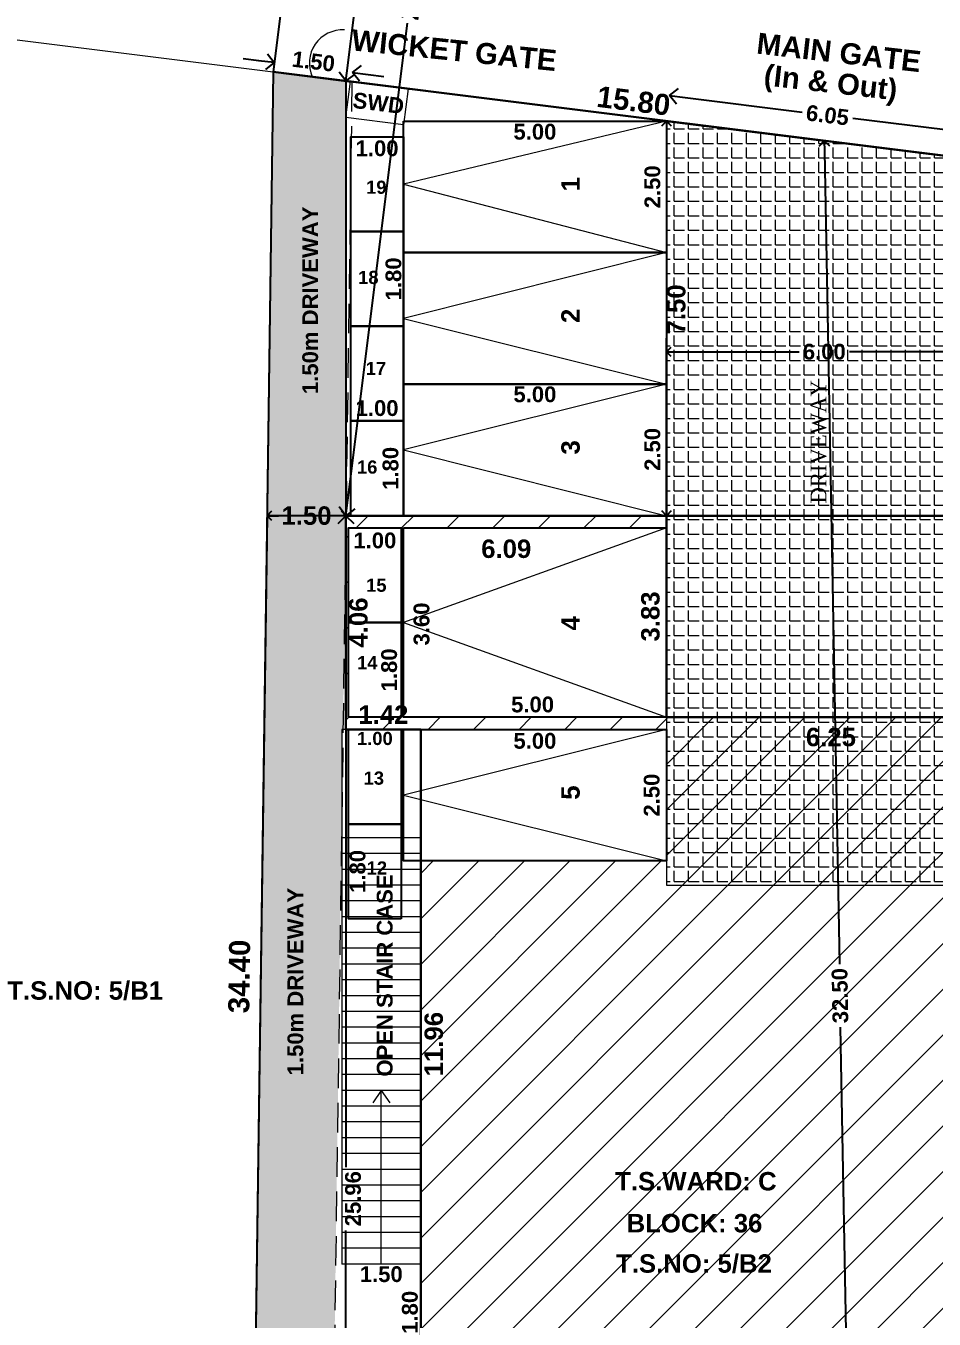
# Model space of a CAD drawing. Header units: metres. Extents: x -1558670 to -1556515, y 43632 to 45317.
# Drawn here: x -1558158.47 to -1558141.21, y 43976.56 to 44001.13 of the extents above; entities that cross this region are included whole.
import ezdxf
from ezdxf.enums import TextEntityAlignment as Align

# ---------------------------------------------------------------- set-up
doc = ezdxf.new("R2010")
doc.units = ezdxf.units.M
doc.header["$LTSCALE"] = 750
doc.header["$MEASUREMENT"] = 0
doc.header["$PDMODE"] = 35
doc.header["$PDSIZE"] = 50
doc.linetypes.add('HIDDEN', pattern=[0.375, 0.25, -0.125])
doc.layers.get('0').update_dxf_attribs({"lineweight": 5})
doc.layers.get('Defpoints').update_dxf_attribs({"lineweight": 0})
for name, color, linetype, lineweight in [('AR_WALL', 7, 'Continuous', 40), ('BLK_1_LVL_0_BLDG_FOOT_PRINT', 1, 'Continuous', 5), ('NOTIFIED_ROAD', 183, 'Continuous', 13), ('ROAD_WIDTH', 7, 'Continuous', 0), ('SEGREGATED_TOILET', 7, 'Continuous', 0), ('WASTE_DISPOSAL', 7, 'Continuous', 0)]:
    doc.layers.add(name, color=color, linetype=linetype, lineweight=lineweight)
for name, color, linetype, plot in [('BLK_1_COVERED_AREA', 140, 'Continuous', False), ('BLK_1_MAX_HEIGHT_CAL', 7, 'Continuous', False), ('PARKING_SLOT', 30, 'Continuous', False), ('TWO_WHEELER_PARKING', 2, 'Continuous', False)]:
    doc.layers.add(name, color=color, linetype=linetype, plot=plot)
for name, color, linetype in [('BLK_1_LVL_0_FRONT_SETBACK', 2, 'Continuous'), ('BLK_1_LVL_0_SIDE_SETBACK1', 171, 'Continuous'), ('BLK_1_LVL_0_SIDE_SETBACK2', 102, 'Continuous'), ('BLK_1_MAX_HEIGHT_CAL_SET_BACK', 55, 'Continuous'), ('DA_PARKING', 1, 'Continuous'), ('DRIVEWAY', 7, 'Continuous'), ('MAIN_GATE', 57, 'Continuous'), ('PLOT_BOUNDARY', 70, 'Continuous'), ('SURRENDER_ROAD_WIDTH', 2, 'Continuous'), ('WICKET_GATE', 57, 'Continuous')]:
    doc.layers.add(name, color=color, linetype=linetype)
doc.styles.add('Ar Bold', font='arialbd.ttf', dxfattribs={"height": 0.5})
doc.styles.add('style1', font='romans.shx', dxfattribs={"width": 0.95, "height": 200})
doc.dimstyles.new('~Side open', dxfattribs={"dimtxt": 0.5, "dimasz": 0.18, "dimexe": 0.18, "dimexo": 0.0625, "dimgap": 0.09, "dimtad": 1, "dimzin": 4, "dimdsep": 46, "dimtxsty": 'Ar Bold', "dimblk": 'OPEN90', "dimcen": 0.09, "dimse1": 1, "dimse2": 1, "dimclrd": 252, "dimclrt": 256, "dimadec": 0, "dimazin": 0, "dimtfac": 1, "dimtix": 1, "dimtofl": 0, "dimtmove": 2, "dimatfit": 0, "dimfxl": 0, "dimtzin": 0, "dimarcsym": 0})
pattern_1 = [(45, (0, 0), (-0.43310290348, 0.43310290348), [])]
pattern_2 = [(0, (0, 0), (0, 0.275), [0.2, -0.075]), (90, (0, 0), (-0.275, 0), [0.2, -0.075])]

# ---------------------------------------------------------------- blocks, each defined once
blk = doc.blocks.new('_Open90')
at = {"layer": 'AR_WALL', "color": 0, "lineweight": -2}
for p, q in [((0, 0), (-1, 0)), ((-0.5, 0.5), (0, 0)), ((0, 0), (-0.5, -0.5))]:
    blk.add_line(p, q, dxfattribs=at)
blk = doc.blocks.new('*D17')
at = {"layer": 'Defpoints', "color": 0}
for p in [(-1558150.874, 44012.192), (-1558150.874, 44012.192), (-1558152.386, 44000.086)]:
    blk.add_point(p, dxfattribs=at)
at = {"layer": 'SURRENDER_ROAD_WIDTH', "color": 2, "lineweight": -2}
for p, q in [((-1558150.911, 44011.894), (-1558151.536, 44006.887)), ((-1558152.349, 44000.384), (-1558151.723, 44005.392))]:
    blk.add_line(p, q, dxfattribs=at)
at = {"layer": 'SURRENDER_ROAD_WIDTH', "color": 2, "lineweight": -2, "xscale": 0.3, "yscale": 0.3, "zscale": 0.3}
for p, rotation in [((-1558150.874, 44012.192), 82.8783605874653), ((-1558152.386, 44000.086), 262.8783605874654)]:
    blk.add_blockref('_Open90', p, dxfattribs=dict(at, rotation=rotation))
at = {"layer": 'SURRENDER_ROAD_WIDTH', "color": 2, "insert": (-1558151.63, 44006.139), "char_height": 0.5, "attachment_point": 5, "rotation": 82.8784, "style": 'Ar Bold'}
blk.add_mtext('{\\H0.8x;12.20}', dxfattribs=at)
blk = doc.blocks.new('*D25')
at = {"layer": 'BLK_1_MAX_HEIGHT_CAL', "color": 6, "lineweight": -2}
for p, q in [((-1558149.894, 44011.767), (-1558151.026, 44002.708)), ((-1558152.349, 43992.123), (-1558151.217, 44001.183))]:
    blk.add_line(p, q, dxfattribs=at)
at = {"layer": 'Defpoints', "color": 0}
for p in [(-1558149.857, 44012.065), (-1558149.857, 44012.065), (-1558152.386, 43991.825)]:
    blk.add_point(p, dxfattribs=at)
at = {"layer": 'BLK_1_MAX_HEIGHT_CAL', "color": 6, "lineweight": -2, "xscale": 0.3, "yscale": 0.3, "zscale": 0.3}
for p, rotation in [((-1558149.857, 44012.065), 82.87836058779529), ((-1558152.386, 43991.825), 262.8783605877953)]:
    blk.add_blockref('_Open90', p, dxfattribs=dict(at, rotation=rotation))
at = {"layer": 'BLK_1_MAX_HEIGHT_CAL', "insert": (-1558151.122, 44001.945), "char_height": 0.5, "attachment_point": 5, "rotation": 82.8784, "style": 'Ar Bold'}
blk.add_mtext('{\\H0.8x;\\C6;20.40}', dxfattribs=at)
blk = doc.blocks.new('*D26')
at = {"layer": 'BLK_1_MAX_HEIGHT_CAL_SET_BACK', "color": 6, "lineweight": -2}
for p, q in [((-1558152.386, 43991.525), (-1558152.386, 43979.448)), ((-1558152.386, 43966.167), (-1558152.386, 43978.244))]:
    blk.add_line(p, q, dxfattribs=at)
at = {"layer": 'Defpoints', "color": 0}
for p in [(-1558152.386, 43991.825), (-1558152.386, 43965.867), (-1558152.386, 43965.867)]:
    blk.add_point(p, dxfattribs=at)
at = {"layer": 'BLK_1_MAX_HEIGHT_CAL_SET_BACK', "color": 6, "lineweight": -2, "xscale": 0.3, "yscale": 0.3, "zscale": 0.3}
for p, rotation in [((-1558152.386, 43991.825), 90), ((-1558152.386, 43965.867), 270)]:
    blk.add_blockref('_Open90', p, dxfattribs=dict(at, rotation=rotation))
at = {"layer": 'BLK_1_MAX_HEIGHT_CAL_SET_BACK', "insert": (-1558152.251, 43978.846), "char_height": 0.5, "attachment_point": 5, "rotation": 90, "style": 'Ar Bold'}
blk.add_mtext('{\\H0.6x;\\C6;25.96}', dxfattribs=at)
blk = doc.blocks.new('*D27')
at = {"layer": 'Defpoints', "color": 0}
for p in [(-1558146.295, 43999.325), (-1558140.234, 43999.061), (-1558140.295, 43998.575)]:
    blk.add_point(p, dxfattribs=at)
at = {"layer": 'MAIN_GATE', "color": 2, "lineweight": -2}
for p, q in [((-1558145.936, 43999.774), (-1558143.713, 43999.496)), ((-1558140.532, 43999.099), (-1558142.755, 43999.376))]:
    blk.add_line(p, q, dxfattribs=at)
at = {"layer": 'MAIN_GATE', "color": 2, "lineweight": -2, "xscale": 0.3, "yscale": 0.3, "zscale": 0.3}
for p, rotation in [((-1558146.234, 43999.811), 172.8783605875157), ((-1558140.234, 43999.061), 352.8783605875158)]:
    blk.add_blockref('_Open90', p, dxfattribs=dict(at, rotation=rotation))
at = {"layer": 'MAIN_GATE', "color": 2, "insert": (-1558143.234, 43999.436), "char_height": 0.5, "attachment_point": 5, "rotation": 352.8784, "style": 'Ar Bold'}
blk.add_mtext('{\\H0.6x;6.05}', dxfattribs=at)
blk = doc.blocks.new('*D28')
at = {"layer": 'Defpoints', "color": 0}
for p in [(-1558153.77, 44000.259), (-1558152.259, 44000.249), (-1558152.281, 44000.073)]:
    blk.add_point(p, dxfattribs=at)
at = {"layer": 'WICKET_GATE', "color": 2, "lineweight": -2}
for p, q in [((-1558154.045, 44000.472), (-1558154.343, 44000.509)), ((-1558151.961, 44000.212), (-1558151.664, 44000.174))]:
    blk.add_line(p, q, dxfattribs=at)
at = {"layer": 'WICKET_GATE', "color": 2, "lineweight": -2, "xscale": 0.3, "yscale": 0.3, "zscale": 0.3}
for p, rotation in [((-1558153.748, 44000.435), 352.8783605877757), ((-1558152.259, 44000.249), 172.8783605877756)]:
    blk.add_blockref('_Open90', p, dxfattribs=dict(at, rotation=rotation))
at = {"layer": 'WICKET_GATE', "color": 2, "insert": (-1558153.003, 44000.457), "char_height": 0.5, "attachment_point": 5, "rotation": 352.8784, "style": 'Ar Bold'}
blk.add_mtext('{\\H0.6x;1.50}', dxfattribs=at)
blk = doc.blocks.new('*D32')
at = {"layer": 'Defpoints', "color": 0}
for p in [(-1558151.107, 43977.604), (-1558150.965, 43977.604), (-1558150.965, 43975.804)]:
    blk.add_point(p, dxfattribs=at)
at = {"insert": (-1558151.17, 43976.687), "char_height": 0.5, "attachment_point": 5, "rotation": 90, "style": 'Ar Bold'}
blk.add_mtext('{\\H0.6x;1.80}', dxfattribs=at)
blk = doc.blocks.new('*D33')
at = {"layer": 'Defpoints', "color": 0}
for p in [(-1558152.465, 43977.604), (-1558150.965, 43977.604), (-1558152.465, 43977.265)]:
    blk.add_point(p, dxfattribs=at)
at = {"insert": (-1558151.715, 43977.41), "char_height": 0.5, "attachment_point": 5, "style": 'Ar Bold'}
blk.add_mtext('{\\H0.6x;1.50}', dxfattribs=at)
blk = doc.blocks.new('*D34')
at = {"layer": 'Defpoints', "color": 0}
for p in [(-1558146.295, 43994.941), (-1558140.295, 43994.941), (-1558140.295, 43994.941)]:
    blk.add_point(p, dxfattribs=at)
at = {"layer": 'DRIVEWAY', "color": 255, "lineweight": -2}
for p, q in [((-1558146.115, 43994.941), (-1558143.773, 43994.941)), ((-1558140.475, 43994.941), (-1558142.816, 43994.941))]:
    blk.add_line(p, q, dxfattribs=at)
at = {"layer": 'DRIVEWAY', "color": 255, "lineweight": -2, "xscale": 0.18, "yscale": 0.18, "zscale": 0.18, "rotation": 180}
blk.add_blockref('_Open90', (-1558146.295, 43994.941), dxfattribs=at)
at = {"layer": 'DRIVEWAY', "color": 255, "lineweight": -2, "xscale": 0.18, "yscale": 0.18, "zscale": 0.18}
blk.add_blockref('_Open90', (-1558140.295, 43994.941), dxfattribs=at)
at = {"layer": 'DRIVEWAY', "insert": (-1558143.295, 43994.941), "char_height": 0.5, "attachment_point": 5, "style": 'Ar Bold'}
blk.add_mtext('{\\H0.6x;6.00}', dxfattribs=at)
blk = doc.blocks.new('*D35')
at = {"layer": 'Defpoints', "color": 0}
for p in [(-1558143.295, 43998.95), (-1558143.295, 43998.95), (-1558142.696, 43966.459)]:
    blk.add_point(p, dxfattribs=at)
at = {"layer": 'SEGREGATED_TOILET', "color": 1, "lineweight": -2}
for p, q in [((-1558143.291, 43998.75), (-1558143.006, 43983.301)), ((-1558142.7, 43966.659), (-1558142.984, 43982.108))]:
    blk.add_line(p, q, dxfattribs=at)
at = {"layer": 'SEGREGATED_TOILET', "color": 1, "lineweight": -2, "xscale": 0.2, "yscale": 0.2, "zscale": 0.2}
for p, rotation in [((-1558143.295, 43998.95), 91.05558358760368), ((-1558142.696, 43966.459), 271.0555835876037)]:
    blk.add_blockref('_Open90', p, dxfattribs=dict(at, rotation=rotation))
at = {"layer": 'SEGREGATED_TOILET', "insert": (-1558142.995, 43982.704), "char_height": 0.5, "attachment_point": 5, "rotation": 91.0556, "style": 'Ar Bold'}
blk.add_mtext('{\\H0.6x;\\C1;32.50}', dxfattribs=at)
blk = doc.blocks.new('*D47')
at = {"layer": 'Defpoints', "color": 0}
for p in [(-1558152.295, 43999.025), (-1558151.295, 43999.025), (-1558151.295, 43998.667)]:
    blk.add_point(p, dxfattribs=at)
at = {"insert": (-1558151.795, 43998.805), "char_height": 0.5, "attachment_point": 5, "style": 'Ar Bold'}
blk.add_mtext('{\\H0.6x;1.00}', dxfattribs=at)
blk = doc.blocks.new('*D48')
at = {"layer": 'Defpoints', "color": 0}
for p in [(-1558151.295, 43997.225), (-1558151.295, 43997.225), (-1558151.295, 43995.425)]:
    blk.add_point(p, dxfattribs=at)
at = {"insert": (-1558151.482, 43996.325), "char_height": 0.5, "attachment_point": 5, "rotation": 90, "style": 'Ar Bold'}
blk.add_mtext('{\\H0.6x;1.80}', dxfattribs=at)
blk = doc.blocks.new('*D49')
at = {"layer": 'Defpoints', "color": 0}
for p in [(-1558152.295, 43993.625), (-1558152.295, 43993.625), (-1558151.295, 43993.625)]:
    blk.add_point(p, dxfattribs=at)
at = {"insert": (-1558151.795, 43993.868), "char_height": 0.5, "attachment_point": 5, "style": 'Ar Bold'}
blk.add_mtext('{\\H0.6x;1.00}', dxfattribs=at)
blk = doc.blocks.new('*D50')
at = {"layer": 'Defpoints', "color": 0}
for p in [(-1558151.295, 43993.625), (-1558151.295, 43993.625), (-1558151.295, 43991.825)]:
    blk.add_point(p, dxfattribs=at)
at = {"insert": (-1558151.538, 43992.725), "char_height": 0.5, "attachment_point": 5, "rotation": 90, "style": 'Ar Bold'}
blk.add_mtext('{\\H0.6x;1.80}', dxfattribs=at)
blk = doc.blocks.new('*D51')
at = {"layer": 'Defpoints', "color": 0}
for p in [(-1558152.337, 43991.595), (-1558151.337, 43991.595), (-1558152.337, 43991.176)]:
    blk.add_point(p, dxfattribs=at)
at = {"insert": (-1558151.837, 43991.353), "char_height": 0.5, "attachment_point": 5, "style": 'Ar Bold'}
blk.add_mtext('{\\H0.6x;1.00}', dxfattribs=at)
blk = doc.blocks.new('*D52')
at = {"layer": 'Defpoints', "color": 0}
for p in [(-1558151.337, 43989.795), (-1558151.457, 43987.995), (-1558151.337, 43987.995)]:
    blk.add_point(p, dxfattribs=at)
at = {"insert": (-1558151.564, 43988.895), "char_height": 0.5, "attachment_point": 5, "rotation": 90, "style": 'Ar Bold'}
blk.add_mtext('{\\H0.6x;1.80}', dxfattribs=at)
blk = doc.blocks.new('*D53')
at = {"layer": 'Defpoints', "color": 0}
for p in [(-1558152.337, 43987.765), (-1558151.337, 43987.765), (-1558152.337, 43987.232)]:
    blk.add_point(p, dxfattribs=at)
at = {"insert": (-1558151.837, 43987.59), "char_height": 0.5, "attachment_point": 5, "style": 'Ar Bold'}
blk.add_mtext('{\\H0.5x;1.00}', dxfattribs=at)
blk = doc.blocks.new('*D54')
at = {"layer": 'Defpoints', "color": 0}
for p in [(-1558151.337, 43985.965), (-1558151.463, 43984.165), (-1558151.337, 43984.165)]:
    blk.add_point(p, dxfattribs=at)
at = {"insert": (-1558152.165, 43985.065), "char_height": 0.5, "attachment_point": 5, "rotation": 90, "style": 'Ar Bold'}
blk.add_mtext('{\\H0.6x;1.80}', dxfattribs=at)
blk = doc.blocks.new('*D55')
at = {"layer": 'Defpoints', "color": 0}
for p in [(-1558146.295, 43999.325), (-1558146.44, 43996.825), (-1558146.295, 43996.825)]:
    blk.add_point(p, dxfattribs=at)
at = {"insert": (-1558146.56, 43998.075), "char_height": 0.5, "attachment_point": 5, "rotation": 90, "style": 'Ar Bold'}
blk.add_mtext('{\\H0.6x;2.50}', dxfattribs=at)
blk = doc.blocks.new('*D56')
at = {"layer": 'Defpoints', "color": 0}
for p in [(-1558151.295, 43999.325), (-1558146.295, 43999.325), (-1558146.295, 43998.793)]:
    blk.add_point(p, dxfattribs=at)
at = {"insert": (-1558148.795, 43999.12), "char_height": 0.5, "attachment_point": 5, "style": 'Ar Bold'}
blk.add_mtext('{\\H0.6x;5.00}', dxfattribs=at)
blk = doc.blocks.new('*D57')
at = {"layer": 'Defpoints', "color": 0}
for p in [(-1558146.295, 43994.335), (-1558146.44, 43991.835), (-1558146.295, 43991.835)]:
    blk.add_point(p, dxfattribs=at)
at = {"insert": (-1558146.56, 43993.085), "char_height": 0.5, "attachment_point": 5, "rotation": 90, "style": 'Ar Bold'}
blk.add_mtext('{\\H0.6x;2.50}', dxfattribs=at)
blk = doc.blocks.new('*D58')
at = {"layer": 'Defpoints', "color": 0}
for p in [(-1558151.295, 43994.335), (-1558146.295, 43994.335), (-1558146.295, 43993.803)]:
    blk.add_point(p, dxfattribs=at)
at = {"insert": (-1558148.795, 43994.13), "char_height": 0.5, "attachment_point": 5, "style": 'Ar Bold'}
blk.add_mtext('{\\H0.6x;5.00}', dxfattribs=at)
blk = doc.blocks.new('*D59')
at = {"layer": 'Defpoints', "color": 0}
for p in [(-1558146.295, 43991.595), (-1558146.514, 43987.995), (-1558146.295, 43987.995)]:
    blk.add_point(p, dxfattribs=at)
at = {"insert": (-1558150.948, 43989.767), "char_height": 0.5, "attachment_point": 5, "rotation": 90, "style": 'Ar Bold'}
blk.add_mtext('{\\H0.6x;3.60}', dxfattribs=at)
blk = doc.blocks.new('*D60')
at = {"layer": 'Defpoints', "color": 0}
for p in [(-1558151.295, 43991.595), (-1558146.295, 43991.595), (-1558146.295, 43991)]:
    blk.add_point(p, dxfattribs=at)
at = {"insert": (-1558148.839, 43988.236), "char_height": 0.5, "attachment_point": 5, "style": 'Ar Bold'}
blk.add_mtext('{\\H0.6x;5.00}', dxfattribs=at)
blk = doc.blocks.new('*D61')
at = {"layer": 'Defpoints', "color": 0}
for p in [(-1558146.295, 43987.765), (-1558146.469, 43985.265), (-1558146.295, 43985.265)]:
    blk.add_point(p, dxfattribs=at)
at = {"insert": (-1558146.574, 43986.515), "char_height": 0.5, "attachment_point": 5, "rotation": 90, "style": 'Ar Bold'}
blk.add_mtext('{\\H0.6x;2.50}', dxfattribs=at)
blk = doc.blocks.new('*D62')
at = {"layer": 'Defpoints', "color": 0}
for p in [(-1558151.295, 43987.765), (-1558146.295, 43987.765), (-1558146.295, 43987.029)]:
    blk.add_point(p, dxfattribs=at)
at = {"insert": (-1558148.795, 43987.545), "char_height": 0.5, "attachment_point": 5, "style": 'Ar Bold'}
blk.add_mtext('{\\H0.6x;5.00}', dxfattribs=at)
blk = doc.blocks.new('*D67')
at = {"color": 252, "lineweight": -2}
for p, q in [((-1558153.706, 43991.825), (-1558153.671, 43991.825)), ((-1558152.566, 43991.825), (-1558152.602, 43991.825))]:
    blk.add_line(p, q, dxfattribs=at)
at = {"layer": 'Defpoints', "color": 0}
for p in [(-1558153.886, 43991.825), (-1558153.886, 43991.825), (-1558152.386, 43991.825)]:
    blk.add_point(p, dxfattribs=at)
at = {"color": 252, "lineweight": -2, "xscale": 0.18, "yscale": 0.18, "zscale": 0.18}
for p, rotation in [((-1558153.886, 43991.825), 179.9999979035632), ((-1558152.386, 43991.825), 359.9999979035632)]:
    blk.add_blockref('_Open90', p, dxfattribs=dict(at, rotation=rotation))
at = {"insert": (-1558153.136, 43991.825), "char_height": 0.5, "attachment_point": 5, "rotation": 360, "style": 'Ar Bold'}
blk.add_mtext('{\\H0.7x;1.50}', dxfattribs=at)
blk = doc.blocks.new('*D70')
at = {"color": 252, "lineweight": -2}
for p, q in [((-1558146.295, 43999.145), (-1558146.295, 43996.288)), ((-1558146.295, 43992.005), (-1558146.295, 43995.201))]:
    blk.add_line(p, q, dxfattribs=at)
at = {"layer": 'Defpoints', "color": 0}
for p in [(-1558146.295, 43999.325), (-1558146.295, 43999.325), (-1558146.295, 43991.825)]:
    blk.add_point(p, dxfattribs=at)
at = {"color": 252, "lineweight": -2, "xscale": 0.18, "yscale": 0.18, "zscale": 0.18}
for p, rotation in [((-1558146.295, 43999.325), 90), ((-1558146.295, 43991.825), 270)]:
    blk.add_blockref('_Open90', p, dxfattribs=dict(at, rotation=rotation))
at = {"insert": (-1558146.107, 43995.745), "char_height": 0.5, "attachment_point": 5, "rotation": 90, "style": 'Ar Bold'}
blk.add_mtext('{\\H0.7x;7.50}', dxfattribs=at)
blk = doc.blocks.new('*D76')
at = {"layer": 'Defpoints', "color": 0}
for p in [(-1558150.965, 43987.765), (-1558150.695, 43987.765), (-1558150.965, 43975.804)]:
    blk.add_point(p, dxfattribs=at)
at = {"insert": (-1558150.716, 43981.784), "char_height": 0.5, "attachment_point": 5, "rotation": 90, "style": 'Ar Bold'}
blk.add_mtext('{\\H0.7x;\\C1;11.96}', dxfattribs=at)
blk = doc.blocks.new('*D77')
at = {"layer": 'Defpoints', "color": 0}
for p in [(-1558150.965, 43987.862), (-1558152.386, 43987.765), (-1558150.965, 43987.765)]:
    blk.add_point(p, dxfattribs=at)
at = {"insert": (-1558151.675, 43988.045), "char_height": 0.5, "attachment_point": 5, "style": 'Ar Bold'}
blk.add_mtext('{\\H0.7x;\\C1;1.42}', dxfattribs=at)
blk = doc.blocks.new('*D78')
at = {"layer": 'Defpoints', "color": 0}
for p in [(-1558152.386, 43991.825), (-1558152.051, 43991.825), (-1558152.386, 43987.765)]:
    blk.add_point(p, dxfattribs=at)
at = {"insert": (-1558152.148, 43989.795), "char_height": 0.5, "attachment_point": 5, "rotation": 90, "style": 'Ar Bold'}
blk.add_mtext('{\\H0.7x;\\C1;4.06}', dxfattribs=at)
blk = doc.blocks.new('*D79')
at = {"layer": 'Defpoints', "color": 0}
for p in [(-1558152.386, 43991.825), (-1558146.295, 43991.825), (-1558146.295, 43990.926)]:
    blk.add_point(p, dxfattribs=at)
at = {"insert": (-1558149.34, 43991.195), "char_height": 0.5, "attachment_point": 5, "style": 'Ar Bold'}
blk.add_mtext('{\\H0.7x;\\C1;6.09}', dxfattribs=at)
blk = doc.blocks.new('*D80')
at = {"layer": 'Defpoints', "color": 0}
for p in [(-1558146.295, 43991.825), (-1558146.895, 43987.995), (-1558146.295, 43987.995)]:
    blk.add_point(p, dxfattribs=at)
at = {"insert": (-1558146.598, 43989.91), "char_height": 0.5, "attachment_point": 5, "rotation": 90, "style": 'Ar Bold'}
blk.add_mtext('{\\H0.7x;\\C1;3.83}', dxfattribs=at)
blk = doc.blocks.new('*D81')
at = {"layer": 'Defpoints', "color": 0}
for p in [(-1558146.295, 43987.995), (-1558140.044, 43987.995), (-1558140.044, 43987.349)]:
    blk.add_point(p, dxfattribs=at)
at = {"insert": (-1558143.169, 43987.617), "char_height": 0.5, "attachment_point": 5, "style": 'Ar Bold'}
blk.add_mtext('{\\H0.7x;\\C1;6.25}', dxfattribs=at)
blk = doc.blocks.new('*D124')
at = {"layer": 'Defpoints', "color": 0}
for p in [(-1558154.127, 44000.264), (-1558153.77, 44000.259), (-1558154.245, 43965.862)]:
    blk.add_point(p, dxfattribs=at)
at = {"insert": (-1558154.413, 43983.07), "char_height": 0.5, "attachment_point": 5, "rotation": 89.2086, "style": 'Ar Bold'}
blk.add_mtext('{\\H0.8x;34.40}', dxfattribs=at)
blk = doc.blocks.new('*D125')
at = {"layer": 'Defpoints', "color": 0}
for p in [(-1558153.77, 44000.259), (-1558138.044, 43998.678), (-1558138.092, 43998.3)]:
    blk.add_point(p, dxfattribs=at)
at = {"insert": (-1558146.919, 43999.707), "char_height": 0.5, "attachment_point": 5, "rotation": 352.8784, "style": 'Ar Bold'}
blk.add_mtext('{\\H0.8x;15.80}', dxfattribs=at)

msp = doc.modelspace()

# ---------------------------------------------------------------- hatches: boundary and pattern name
h = msp.add_hatch()
h.set_pattern_fill('ANGLE', color=8)
h.set_pattern_definition(pattern_2)
h.paths.add_polyline_path([(-1558152.386, 44000.086), (-1558153.77, 44000.259), (-1558153.886, 43991.825), (-1558152.386, 43991.825)])
h.paths.add_polyline_path([(-1558152.465, 43987.765), (-1558152.442, 43987.765), (-1558152.386, 43991.825), (-1558153.886, 43991.825), (-1558154.223, 43967.424), (-1558152.723, 43967.424), (-1558152.465, 43986.143)])
h.paths.add_polyline_path([(-1558152.834, 43994.061), (-1558152.834, 43997.778), (-1558153.294, 43997.778), (-1558153.294, 43994.061)], flags=24)
h.paths.add_polyline_path([(-1558153.744, 43991.424), (-1558152.543, 43991.424), (-1558152.543, 43992.22), (-1558153.744, 43992.22)], flags=9)
h.paths.add_polyline_path([(-1558153.642, 43967.022), (-1558152.44, 43967.022), (-1558152.44, 43967.819), (-1558153.642, 43967.819)], flags=9)
h.paths.add_polyline_path([(-1558153.691, 43975.424), (-1558152.489, 43975.408), (-1558152.478, 43976.204), (-1558153.68, 43976.221)], flags=24)
h.paths.add_polyline_path([(-1558153.116, 43981.114), (-1558153.116, 43984.831), (-1558153.576, 43984.831), (-1558153.576, 43981.114)], flags=24)
h.paths.add_polyline_path([(-1558153.16, 43967.544), (-1558153.16, 43971.261), (-1558153.62, 43971.261), (-1558153.62, 43967.544)], flags=24)
h = msp.add_hatch()
h.set_pattern_fill('ANGLE', color=8)
h.set_pattern_definition(pattern_2)
h.paths.add_polyline_path([(-1558140.295, 43998.575), (-1558146.295, 43999.325), (-1558146.295, 43996.825), (-1558146.295, 43991.825), (-1558140.295, 43991.825)])
h.paths.add_polyline_path([(-1558145.706, 43995.145), (-1558145.706, 43996.347), (-1558146.502, 43996.347), (-1558146.502, 43995.145)], flags=9)
h.paths.add_polyline_path([(-1558143.826, 43994.579), (-1558142.76, 43994.579), (-1558142.76, 43995.297), (-1558143.826, 43995.297)], flags=24)
h.paths.add_polyline_path([(-1558143.084, 43991.975), (-1558143.084, 43994.416), (-1558143.724, 43994.416), (-1558143.724, 43991.975)], flags=24)
h = msp.add_hatch()
h.set_pattern_fill('ANSI31', color=8, scale=4.9)
h.set_pattern_definition(pattern_1)
h.paths.add_polyline_path([(-1558146.295, 43987.995), (-1558151.295, 43987.995), (-1558151.295, 43991.595), (-1558146.295, 43991.595), (-1558146.295, 43991.825), (-1558152.386, 43991.825), (-1558152.386, 43987.765), (-1558150.965, 43987.765), (-1558146.295, 43987.765)])
h.paths.add_polyline_path([(-1558151.337, 43987.995), (-1558152.337, 43987.995), (-1558152.337, 43989.795), (-1558152.337, 43991.595), (-1558151.337, 43991.595), (-1558151.337, 43989.795)], flags=16)
h.paths.add_polyline_path([(-1558151.203, 43988.356), (-1558151.203, 43989.422), (-1558151.921, 43989.422), (-1558151.921, 43988.356)], flags=24)
h.paths.add_polyline_path([(-1558152.283, 43987.641), (-1558151.082, 43987.641), (-1558151.082, 43988.437), (-1558152.283, 43988.437)], flags=9)
h.paths.add_polyline_path([(-1558151.747, 43989.198), (-1558151.747, 43990.4), (-1558152.543, 43990.4), (-1558152.543, 43989.198)], flags=9)
h.paths.add_polyline_path([(-1558152.067, 43990.311), (-1558151.551, 43990.311), (-1558151.551, 43990.694), (-1558152.067, 43990.694)], flags=8)
h.paths.add_polyline_path([(-1558152.238, 43988.845), (-1558151.724, 43988.845), (-1558151.724, 43989.222), (-1558152.238, 43989.222)], flags=8)
h = msp.add_hatch()
h.set_pattern_fill('ANGLE', color=8)
h.set_pattern_definition(pattern_2)
h.paths.add_polyline_path([(-1558140.295, 43991.825), (-1558146.295, 43991.825), (-1558146.295, 43987.995), (-1558140.295, 43987.995)])
h = msp.add_hatch()
h.set_pattern_fill('ANSI31', color=8, scale=4.9)
h.set_pattern_definition(pattern_1)
h.paths.add_polyline_path([(-1558140.295, 43987.995), (-1558146.295, 43987.995), (-1558146.295, 43984.804), (-1558140.295, 43984.804)])
h.paths.add_polyline_path([(-1558143.773, 43987.216), (-1558142.571, 43987.216), (-1558142.571, 43988.012), (-1558143.773, 43988.012)], flags=9)
h = msp.add_hatch()
h.set_pattern_fill('ANGLE', color=8)
h.set_pattern_definition(pattern_2)
h.paths.add_polyline_path([(-1558140.295, 43987.995), (-1558146.295, 43987.995), (-1558146.295, 43984.804), (-1558140.295, 43984.804)])
h.paths.add_polyline_path([(-1558143.773, 43987.216), (-1558142.571, 43987.216), (-1558142.571, 43988.012), (-1558143.773, 43988.012)], flags=9)
h = msp.add_hatch()
h.set_pattern_fill('ANSI31', color=8, scale=4.9)
h.set_pattern_definition(pattern_1)
h.paths.add_polyline_path([(-1558140.044, 43986.604), (-1558140.295, 43986.604), (-1558140.295, 43984.804), (-1558146.295, 43984.804), (-1558146.295, 43985.265), (-1558150.965, 43985.265), (-1558150.965, 43975.804), (-1558151.865, 43975.804), (-1558151.865, 43967.424), (-1558146.594, 43967.424), (-1558146.594, 43968.494), (-1558140.044, 43968.494)])
h.paths.add_polyline_path([(-1558143.923, 43968.384), (-1558142.721, 43968.384), (-1558142.721, 43969.181), (-1558143.923, 43969.181)], flags=25)
h.paths.add_polyline_path([(-1558146.512, 43967.349), (-1558146.512, 43968.551), (-1558147.308, 43968.551), (-1558147.308, 43967.349)], flags=9)
h.paths.add_polyline_path([(-1558149.83, 43967.354), (-1558148.628, 43967.354), (-1558148.628, 43968.151), (-1558149.83, 43968.151)], flags=9)
h.paths.add_polyline_path([(-1558151.197, 43971.014), (-1558151.197, 43972.216), (-1558151.993, 43972.216), (-1558151.993, 43971.014)], flags=9)
h.paths.add_polyline_path([(-1558151.885, 43975.162), (-1558150.955, 43975.162), (-1558150.955, 43975.958), (-1558151.885, 43975.958)], flags=9)
h.paths.add_polyline_path([(-1558150.315, 43981.037), (-1558150.315, 43982.511), (-1558151.111, 43982.511), (-1558151.111, 43981.037)], flags=24)
h.paths.add_polyline_path([(-1558142.621, 43982.064), (-1558142.645, 43983.363), (-1558143.364, 43983.35), (-1558143.34, 43982.051)], flags=24)
h.paths.add_polyline_path([(-1558139.905, 43977.5), (-1558139.905, 43978.974), (-1558140.701, 43978.974), (-1558140.701, 43977.5)], flags=9)
h.paths.add_polyline_path([(-1558147.343, 43977.343), (-1558144.201, 43977.343), (-1558144.201, 43977.886), (-1558147.343, 43977.886)], flags=24)
h.paths.add_polyline_path([(-1558147.36, 43978.907), (-1558144.11, 43978.907), (-1558144.11, 43979.45), (-1558147.36, 43979.45)], flags=24)
h.paths.add_polyline_path([(-1558147.143, 43978.11), (-1558144.381, 43978.11), (-1558144.381, 43978.653), (-1558147.143, 43978.653)], flags=24)

# ---------------------------------------------------------------- linework, layer by layer
for p, q in [((-1558153.77, 44000.259), (-1558152.257, 44012.365)), ((-1558158.938, 44000.905), (-1558153.77, 44000.259)), ((-1558154.245, 43965.862), (-1558153.77, 44000.259)), ((-1558153.77, 44000.259), (-1558138.092, 43998.3)), ((-1558146.295, 43999.325), (-1558146.295, 43984.804)), ((-1558152.386, 43991.825), (-1558146.295, 43991.825)), ((-1558152.386, 43987.765), (-1558152.386, 43991.825)), ((-1558146.295, 43987.995), (-1558146.295, 43991.825)), ((-1558150.965, 43987.765), (-1558152.386, 43987.765)), ((-1558150.965, 43975.804), (-1558150.965, 43987.765)), ((-1558146.295, 43984.804), (-1558140.295, 43984.804))]:
    msp.add_line(p, q)
at = {"color": 6}
msp.add_line((-1558154.245, 43965.862), (-1558153.77, 44000.259), dxfattribs=at)
at = {"color": 4}
msp.add_line((-1558153.77, 44000.259), (-1558138.092, 43998.3), dxfattribs=at)
at = {"linetype": 'HIDDEN', "ltscale": 0.003}
msp.add_line((-1558152.272, 44000.072), (-1558152.745, 43965.866), dxfattribs=at)
at = {"color": 1}
msp.add_line((-1558140.044, 43987.995), (-1558146.295, 43987.995), dxfattribs=at)
at = {"color": 8}
for p, q in [((-1558152.465, 43987.765), (-1558152.465, 43977.604)), ((-1558150.965, 43987.765), (-1558152.465, 43987.765)), ((-1558150.965, 43985.704), (-1558152.465, 43985.704)), ((-1558150.965, 43985.404), (-1558152.465, 43985.404)), ((-1558150.965, 43985.104), (-1558152.465, 43985.104)), ((-1558150.965, 43984.804), (-1558152.465, 43984.804)), ((-1558150.965, 43984.504), (-1558152.465, 43984.504)), ((-1558150.965, 43984.204), (-1558152.465, 43984.204)), ((-1558150.965, 43983.904), (-1558152.465, 43983.904)), ((-1558150.965, 43983.604), (-1558152.465, 43983.604)), ((-1558150.965, 43983.304), (-1558152.465, 43983.304)), ((-1558150.965, 43983.004), (-1558152.465, 43983.004)), ((-1558150.965, 43982.704), (-1558152.465, 43982.704)), ((-1558150.965, 43982.404), (-1558152.465, 43982.404)), ((-1558150.965, 43982.104), (-1558152.465, 43982.104)), ((-1558150.965, 43981.804), (-1558152.465, 43981.804)), ((-1558150.965, 43981.504), (-1558152.465, 43981.504)), ((-1558150.965, 43981.204), (-1558152.465, 43981.204)), ((-1558150.965, 43980.904), (-1558152.465, 43980.904)), ((-1558151.715, 43980.904), (-1558151.874, 43980.668)), ((-1558151.715, 43977.604), (-1558151.715, 43980.904)), ((-1558151.715, 43980.904), (-1558151.555, 43980.668)), ((-1558150.965, 43980.604), (-1558152.465, 43980.604)), ((-1558150.965, 43980.304), (-1558152.465, 43980.304)), ((-1558150.965, 43980.004), (-1558152.465, 43980.004)), ((-1558150.965, 43979.704), (-1558152.465, 43979.704)), ((-1558150.965, 43979.404), (-1558152.465, 43979.404)), ((-1558150.965, 43979.104), (-1558152.465, 43979.104)), ((-1558150.965, 43978.804), (-1558152.465, 43978.804)), ((-1558150.965, 43978.504), (-1558152.465, 43978.504)), ((-1558150.965, 43978.204), (-1558152.465, 43978.204)), ((-1558150.965, 43977.904), (-1558152.465, 43977.904)), ((-1558150.965, 43977.604), (-1558152.465, 43977.604))]:
    msp.add_line(p, q, dxfattribs=at)
for points in [[(-1558146.295, 43999.325), (-1558151.295, 43998.125), (-1558146.295, 43996.825), (-1558151.295, 43995.575), (-1558146.295, 43994.325), (-1558151.295, 43993.075), (-1558146.295, 43991.825)], [(-1558146.295, 43991.595), (-1558151.295, 43989.795), (-1558146.295, 43987.995)], [(-1558146.295, 43987.765), (-1558151.295, 43986.515), (-1558146.295, 43985.265)]]:
    msp.add_lwpolyline(points, dxfattribs=at)
msp.add_arc((-1558152.452, 44000.427), 0.63, 86.7228, 204.4684)
at = {"layer": 'BLK_1_COVERED_AREA', "color": 140}
msp.add_lwpolyline([(-1558150.965, 43975.804), (-1558151.865, 43975.804), (-1558151.865, 43967.424), (-1558146.594, 43967.424), (-1558146.594, 43968.494), (-1558140.044, 43968.494), (-1558140.044, 43987.995), (-1558146.295, 43987.995), (-1558146.295, 43991.825), (-1558152.386, 43991.825), (-1558152.386, 43987.765), (-1558150.965, 43987.765)], close=True, dxfattribs=at)
at = {"layer": 'BLK_1_LVL_0_BLDG_FOOT_PRINT', "color": 1}
msp.add_lwpolyline([(-1558150.965, 43975.804), (-1558151.865, 43975.804), (-1558151.865, 43967.424), (-1558146.594, 43967.424), (-1558146.594, 43968.494), (-1558140.044, 43968.494), (-1558140.044, 43987.995), (-1558146.295, 43987.995), (-1558146.295, 43991.825), (-1558152.386, 43991.825), (-1558152.386, 43987.765), (-1558150.965, 43987.765)], close=True, dxfattribs=at)
at = {"layer": 'BLK_1_LVL_0_FRONT_SETBACK', "color": 2}
msp.add_lwpolyline([(-1558140.044, 43998.544), (-1558152.386, 44000.086), (-1558152.386, 43991.825), (-1558146.295, 43991.825), (-1558140.044, 43991.825)], close=True, dxfattribs=at)
at = {"layer": 'BLK_1_LVL_0_SIDE_SETBACK1', "color": 171}
msp.add_lwpolyline([(-1558138.082, 43991.825), (-1558146.295, 43991.825), (-1558146.295, 43987.995), (-1558140.044, 43987.995), (-1558140.044, 43968.494), (-1558146.594, 43968.494), (-1558146.594, 43967.424), (-1558138.047, 43967.424)], close=True, dxfattribs=at)
at = {"layer": 'BLK_1_LVL_0_SIDE_SETBACK2', "color": 102}
msp.add_lwpolyline([(-1558150.965, 43987.765), (-1558152.386, 43987.765), (-1558152.386, 43991.825), (-1558153.886, 43991.825), (-1558154.223, 43967.424), (-1558151.865, 43967.424), (-1558151.865, 43975.804), (-1558150.965, 43975.804)], close=True, dxfattribs=at)
at = {"layer": 'DA_PARKING', "color": 1}
msp.add_lwpolyline([(-1558151.295, 43991.595), (-1558146.295, 43991.595), (-1558146.295, 43987.995), (-1558151.295, 43987.995)], close=True, dxfattribs=at)
at = {"layer": 'MAIN_GATE', "color": 57}
msp.add_lwpolyline([(-1558146.295, 43999.325), (-1558140.295, 43998.575), (-1558140.295, 43998.575)], dxfattribs=at)
at = {"layer": 'NOTIFIED_ROAD', "color": 1}
msp.add_lwpolyline([(-1558136.579, 44010.406), (-1558152.257, 44012.365), (-1558153.77, 44000.259), (-1558138.092, 43998.3)], close=True, dxfattribs=at)
at = {"layer": 'PARKING_SLOT', "color": 30}
for points in [[(-1558151.295, 43999.325), (-1558146.295, 43999.325), (-1558146.295, 43996.825), (-1558151.295, 43996.825)], [(-1558151.295, 43996.825), (-1558146.295, 43996.825), (-1558146.295, 43994.325), (-1558151.295, 43994.325)], [(-1558151.295, 43994.325), (-1558146.295, 43994.325), (-1558146.295, 43991.825), (-1558151.295, 43991.825)], [(-1558151.295, 43991.595), (-1558146.295, 43991.595), (-1558146.295, 43987.995), (-1558151.295, 43987.995)], [(-1558151.295, 43987.765), (-1558146.295, 43987.765), (-1558146.295, 43985.265), (-1558151.295, 43985.265)]]:
    msp.add_lwpolyline(points, close=True, dxfattribs=at)
at = {"layer": 'PLOT_BOUNDARY', "color": 70}
msp.add_lwpolyline([(-1558138.092, 43998.3), (-1558153.77, 44000.259), (-1558154.245, 43965.862), (-1558138.045, 43965.9)], close=True, dxfattribs=at)
at = {"layer": 'ROAD_WIDTH', "color": 2}
msp.add_lwpolyline([(-1558136.579, 44010.406), (-1558152.257, 44012.365), (-1558153.77, 44000.259), (-1558138.092, 43998.3)], close=True, dxfattribs=at)
at = {"layer": 'SURRENDER_ROAD_WIDTH', "color": 2}
msp.add_lwpolyline([(-1558136.579, 44010.406), (-1558152.257, 44012.365), (-1558153.77, 44000.259), (-1558138.092, 43998.3)], close=True, dxfattribs=at)
at = {"layer": 'TWO_WHEELER_PARKING', "color": 2}
for points in [[(-1558151.295, 43997.225), (-1558152.295, 43997.225), (-1558152.295, 43999.025), (-1558151.295, 43999.025)], [(-1558151.295, 43995.425), (-1558152.295, 43995.425), (-1558152.295, 43997.225), (-1558151.295, 43997.225)], [(-1558151.295, 43993.625), (-1558152.295, 43993.625), (-1558152.295, 43995.425), (-1558151.295, 43995.425)], [(-1558151.295, 43991.825), (-1558152.295, 43991.825), (-1558152.295, 43993.625), (-1558151.295, 43993.625)], [(-1558151.337, 43989.795), (-1558152.337, 43989.795), (-1558152.337, 43991.595), (-1558151.337, 43991.595)], [(-1558151.337, 43987.995), (-1558152.337, 43987.995), (-1558152.337, 43989.795), (-1558151.337, 43989.795)], [(-1558151.337, 43985.965), (-1558152.337, 43985.965), (-1558152.337, 43987.765), (-1558151.337, 43987.765)], [(-1558151.337, 43984.165), (-1558152.337, 43984.165), (-1558152.337, 43985.965), (-1558151.337, 43985.965)]]:
    msp.add_lwpolyline(points, close=True, dxfattribs=at)
at = {"layer": 'WASTE_DISPOSAL', "color": 2}
msp.add_lwpolyline([(-1558152.301, 44000.075), (-1558151.205, 43999.939), (-1558151.291, 43999.256), (-1558152.386, 43999.392)], close=True, dxfattribs=at)
at = {"layer": 'WICKET_GATE', "color": 57}
msp.add_lwpolyline([(-1558153.77, 44000.259), (-1558152.281, 44000.073), (-1558152.281, 44000.073)], dxfattribs=at)

# ---------------------------------------------------------------- texts
at = {"color": 7, "style": 'Ar Bold'}
for s, height, rotation, p in [('WICKET GATE', 0.4, 354.1834, (-1558152.296, 44000.67)), ('MAIN GATE', 0.4, 353.485, (-1558144.597, 44000.609)), ('(In & Out)', 0.4, 353.485, (-1558144.459, 44000.007)), ('1', 0.35, 90.617, (-1558147.942, 43997.989)), ('1.50m DRIVEWAY', 0.3, 90, (-1558152.916, 43994.137)), ('2', 0.35, 90.617, (-1558147.942, 43995.489)), ('3', 0.35, 90.617, (-1558147.942, 43992.989)), ('4', 0.35, 90.617, (-1558147.942, 43989.645)), ('5', 0.35, 90.617, (-1558147.942, 43986.429)), ('OPEN STAIR CASE', 0.3, 90, (-1558151.5, 43981.167)), ('1.50m DRIVEWAY', 0.3, 90, (-1558153.198, 43981.19))]:
    msp.add_text(s, height=height, rotation=rotation, dxfattribs=at).set_placement(p)
at = {"color": 6, "style": 'Ar Bold'}
msp.add_text('SWD', height=0.3, rotation=352.8784, dxfattribs=at).set_placement((-1558151.302, 43999.457), align=Align.RIGHT)
at = {"color": 7, "style": 'Ar Bold'}
for s, height, p in [('19', 0.25, (-1558152.003, 43997.942)), ('18', 0.25, (-1558152.155, 43996.228)), ('17', 0.25, (-1558152.011, 43994.498)), ('16', 0.25, (-1558152.177, 43992.625)), ('15', 0.25, (-1558152.003, 43990.379)), ('14', 0.25, (-1558152.175, 43988.908)), ('13', 0.25, (-1558152.051, 43986.714)), ('12', 0.25, (-1558151.993, 43985.005)), ('T.S.NO: 5/B1', 0.35, (-1558158.823, 43982.628)), ('T.S.WARD: C', 0.35, (-1558147.269, 43979.003)), ('BLOCK: 36', 0.35, (-1558147.052, 43978.206)), ('T.S.NO: 5/B2', 0.35, (-1558147.252, 43977.44))]:
    msp.add_text(s, height=height, dxfattribs=at).set_placement(p)
at = {"layer": 'DRIVEWAY', "color": 255, "insert": (-1558143.555, 43992.057), "char_height": 0.3, "attachment_point": 1, "rotation": 90, "style": 'style1'}
msp.add_mtext_dynamic_manual_height_columns('{\\fTimes New Roman|b0|i0|c0|p18;DRIVEWAY}', width=0.24771, gutter_width=1000, heights=[0], dxfattribs=at)

# ---------------------------------------------------------------- dimensions: what is measured, and where the dimension line sits
for base, p1, p2, angle, text, picture, middle in [((-1558154.127, 44000.264), (-1558154.245, 43965.862), (-1558153.77, 44000.259), 89.2086, '{\\H0.8x;<>}', '*D124', (-1558154.413, 43983.07)), ((-1558138.044, 43998.678), (-1558153.77, 44000.259), (-1558138.092, 43998.3), 352.8784, '{\\H0.8x;<>}', '*D125', (-1558146.919, 43999.707)), ((-1558146.295, 43998.793), (-1558151.295, 43999.325), (-1558146.295, 43999.325), 0, '{\\H0.6x;<>}', '*D56', (-1558148.795, 43999.12)), ((-1558146.44, 43996.825), (-1558146.295, 43999.325), (-1558146.295, 43996.825), 270, '{\\H0.6x;<>}', '*D55', (-1558146.56, 43998.075)), ((-1558151.295, 43998.667), (-1558152.295, 43999.025), (-1558151.295, 43999.025), 0, '{\\H0.6x;<>}', '*D47', (-1558151.795, 43998.805)), ((-1558151.295, 43997.225), (-1558151.295, 43995.425), (-1558151.295, 43997.225), 90, '{\\H0.6x;<>}', '*D48', (-1558151.482, 43996.325)), ((-1558146.295, 43993.803), (-1558151.295, 43994.335), (-1558146.295, 43994.335), 0, '{\\H0.6x;<>}', '*D58', (-1558148.795, 43994.13)), ((-1558146.44, 43991.835), (-1558146.295, 43994.335), (-1558146.295, 43991.835), 270, '{\\H0.6x;<>}', '*D57', (-1558146.56, 43993.085)), ((-1558152.051, 43991.825), (-1558152.386, 43987.765), (-1558152.386, 43991.825), 90, '{\\H0.7x;\\C1;<>}', '*D78', (-1558152.148, 43989.795)), ((-1558146.895, 43987.995), (-1558146.295, 43991.825), (-1558146.295, 43987.995), 270, '{\\H0.7x;\\C1;<>}', '*D80', (-1558146.598, 43989.91)), ((-1558152.337, 43991.176), (-1558151.337, 43991.595), (-1558152.337, 43991.595), 180, '{\\H0.6x;<>}', '*D51', (-1558151.837, 43991.353)), ((-1558146.295, 43991), (-1558151.295, 43991.595), (-1558146.295, 43991.595), 0, '{\\H0.6x;<>}', '*D60', (-1558148.839, 43988.236)), ((-1558146.514, 43987.995), (-1558146.295, 43991.595), (-1558146.295, 43987.995), 270, '{\\H0.6x;<>}', '*D59', (-1558150.948, 43989.767)), ((-1558151.457, 43987.995), (-1558151.337, 43989.795), (-1558151.337, 43987.995), 270, '{\\H0.6x;<>}', '*D52', (-1558151.564, 43988.895)), ((-1558150.965, 43987.862), (-1558152.386, 43987.765), (-1558150.965, 43987.765), 0, '{\\H0.7x;\\C1;<>}', '*D77', (-1558151.675, 43988.045)), ((-1558152.337, 43987.232), (-1558151.337, 43987.765), (-1558152.337, 43987.765), 180, '{\\H0.5x;<>}', '*D53', (-1558151.837, 43987.59)), ((-1558146.295, 43987.029), (-1558151.295, 43987.765), (-1558146.295, 43987.765), 0, '{\\H0.6x;<>}', '*D62', (-1558148.795, 43987.545)), ((-1558150.695, 43987.765), (-1558150.965, 43975.804), (-1558150.965, 43987.765), 90, '{\\H0.7x;\\C1;<>}', '*D76', (-1558150.716, 43981.784)), ((-1558146.469, 43985.265), (-1558146.295, 43987.765), (-1558146.295, 43985.265), 270, '{\\H0.6x;<>}', '*D61', (-1558146.574, 43986.515)), ((-1558151.463, 43984.165), (-1558151.337, 43985.965), (-1558151.337, 43984.165), 270, '{\\H0.6x;<>}', '*D54', (-1558152.165, 43985.065)), ((-1558152.465, 43977.265), (-1558150.965, 43977.604), (-1558152.465, 43977.604), 180, '{\\H0.6x;<>}', '*D33', (-1558151.715, 43977.41)), ((-1558151.107, 43977.604), (-1558150.965, 43975.804), (-1558150.965, 43977.604), 90, '{\\H0.6x;<>}', '*D32', (-1558151.17, 43976.687))]:
    dim = msp.add_linear_dim(base=base, p1=p1, p2=p2, angle=angle, text=text, dimstyle='~Side open', override={"dimsd1": 1, "dimsd2": 1})
    dim.commit()
    dim.dimension.update_dxf_attribs({"geometry": picture, "text_midpoint": middle, "dimtype": 161})
for base, p1, p2, angle, picture, middle in [((-1558146.295, 43999.325), (-1558146.295, 43991.825), (-1558146.295, 43999.325), 90, '*D70', (-1558146.107, 43995.745)), ((-1558153.886, 43991.825), (-1558152.386, 43991.825), (-1558153.886, 43991.825), 180, '*D67', (-1558153.136, 43991.825))]:
    dim = msp.add_linear_dim(base=base, p1=p1, p2=p2, angle=angle, text='{\\H0.7x;<>}', dimstyle='~Side open')
    dim.commit()
    dim.dimension.update_dxf_attribs({"geometry": picture, "text_midpoint": middle, "dimtype": 161})
for p1, p2, distance, text, picture, middle in [((-1558151.295, 43993.625), (-1558152.295, 43993.625), 0, '{\\H0.6x;<>}', '*D49', (-1558151.795, 43993.868)), ((-1558151.295, 43991.825), (-1558151.295, 43993.625), 0, '{\\H0.6x;<>}', '*D50', (-1558151.538, 43992.725)), ((-1558152.386, 43991.825), (-1558146.295, 43991.825), -0.899, '{\\H0.7x;\\C1;<>}', '*D79', (-1558149.34, 43991.195)), ((-1558146.295, 43987.995), (-1558140.044, 43987.995), -0.646, '{\\H0.7x;\\C1;<>}', '*D81', (-1558143.169, 43987.617))]:
    dim = msp.add_aligned_dim(p1=p1, p2=p2, distance=distance, text=text, dimstyle='~Side open', override={"dimsd1": 1, "dimsd2": 1})
    dim.commit()
    dim.dimension.update_dxf_attribs({"geometry": picture, "text_midpoint": middle})
at = {"layer": 'BLK_1_MAX_HEIGHT_CAL', "color": 6}
dim = msp.add_aligned_dim(p1=(-1558152.386, 43991.825), p2=(-1558149.857, 44012.065), distance=0, text='{\\H0.8x;\\C6;<>}', dimstyle='~Side open', override={"dimtxt": 1, "dimasz": 0.3, "dimtad": 0, "dimclrd": 6}, dxfattribs=at)
dim.commit()
dim.dimension.update_dxf_attribs({"geometry": '*D25', "text_midpoint": (-1558151.122, 44001.945)})
at = {"layer": 'BLK_1_MAX_HEIGHT_CAL_SET_BACK', "color": 6}
dim = msp.add_linear_dim(base=(-1558152.386, 43965.867), p1=(-1558152.386, 43991.825), p2=(-1558152.386, 43965.867), angle=270, text='{\\H0.6x;\\C6;<>}', dimstyle='~Side open', override={"dimtxt": 1, "dimasz": 0.3, "dimtad": 0, "dimclrd": 6}, dxfattribs=at)
dim.commit()
dim.dimension.update_dxf_attribs({"geometry": '*D26', "text_midpoint": (-1558152.251, 43978.846), "dimtype": 161})
at = {"layer": 'DRIVEWAY', "color": 255}
dim = msp.add_linear_dim(base=(-1558140.295, 43994.941), p1=(-1558146.295, 43994.941), p2=(-1558140.295, 43994.941), angle=0, text='{\\H0.6x;<>}', dimstyle='~Side open', override={"dimclrd": 255}, dxfattribs=at)
dim.commit()
dim.dimension.update_dxf_attribs({"geometry": '*D34', "text_midpoint": (-1558143.295, 43994.941), "dimtype": 161})
at = {"layer": 'MAIN_GATE', "color": 2}
dim = msp.add_aligned_dim(p1=(-1558146.295, 43999.325), p2=(-1558140.295, 43998.575), distance=0.49, text='{\\H0.6x;<>}', dimstyle='~Side open', override={"dimtxt": 1, "dimasz": 0.3, "dimtad": 0, "dimclrd": 2, "dimclrt": 2}, dxfattribs=at)
dim.commit()
dim.dimension.update_dxf_attribs({"geometry": '*D27', "text_midpoint": (-1558143.234, 43999.436)})
at = {"layer": 'SEGREGATED_TOILET', "color": 1}
dim = msp.add_linear_dim(base=(-1558143.295, 43998.95), p1=(-1558142.696, 43966.459), p2=(-1558143.295, 43998.95), angle=91.0556, text='{\\H0.6x;\\C1;<>}', dimstyle='~Side open', override={"dimtxt": 1, "dimasz": 0.2, "dimtad": 0, "dimclrd": 1}, dxfattribs=at)
dim.commit()
dim.dimension.update_dxf_attribs({"geometry": '*D35', "text_midpoint": (-1558142.995, 43982.704), "dimtype": 161})
at = {"layer": 'SURRENDER_ROAD_WIDTH', "color": 2}
dim = msp.add_aligned_dim(p1=(-1558152.386, 44000.086), p2=(-1558150.874, 44012.192), distance=0, text='{\\H0.8x;<>}', dimstyle='~Side open', override={"dimtxt": 1, "dimasz": 0.3, "dimtad": 0, "dimclrd": 2, "dimclrt": 2}, dxfattribs=at)
dim.commit()
dim.dimension.update_dxf_attribs({"geometry": '*D17', "text_midpoint": (-1558151.63, 44006.139)})
at = {"layer": 'WICKET_GATE', "color": 2}
dim = msp.add_linear_dim(base=(-1558152.259, 44000.249), p1=(-1558153.77, 44000.259), p2=(-1558152.281, 44000.073), angle=352.8784, text='{\\H0.6x;<>}', dimstyle='~Side open', override={"dimtxt": 1, "dimasz": 0.3, "dimtad": 0, "dimclrd": 2, "dimclrt": 2}, dxfattribs=at)
dim.commit()
dim.dimension.update_dxf_attribs({"geometry": '*D28', "text_midpoint": (-1558153.003, 44000.457), "dimtype": 161})

doc.saveas('drawing.dxf')
